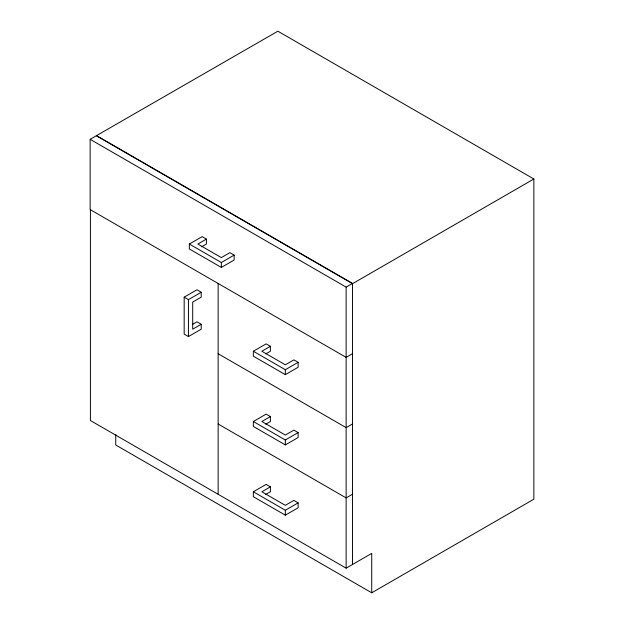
<?xml version="1.0" encoding="UTF-8"?>
<svg xmlns="http://www.w3.org/2000/svg" width="624" height="624" viewBox="0 0 624 624"><rect width="100%" height="100%" fill="white"/><g stroke="black" fill="none" stroke-linecap="round" stroke-linejoin="round"><path stroke-width="0.94" d="M352.529 353.675L346.133 357.373L90.145 209.578L90.145 139.316L96.548 135.619L352.529 283.413L352.529 564.47M96.548 135.619L277.867 31.2L533.855 178.994L533.855 499.2L371.732 592.8L115.744 445.006L115.744 434.437M206.404 239.101L197.863 244.031L221.341 257.587L229.874 252.658L234.14 255.115L234.14 260.044L221.341 267.431L189.337 248.96L189.337 244.031L202.137 236.644L206.404 239.101L206.404 244.031L201.747 246.722M189.337 244.031L221.341 262.509L234.14 255.115M184.174 297.164L196.973 289.77L201.232 292.235L201.232 297.157L192.699 302.086L192.699 329.191L201.232 324.262L201.232 329.183L188.44 336.578L184.174 334.113L184.174 297.164L188.44 299.629L201.232 292.235M192.309 324.488L196.973 321.805L201.232 324.262M90.145 139.316L346.133 287.11L352.529 283.413M533.855 178.994L352.529 283.678L96.548 135.884M270.395 346.32L261.862 351.25L285.332 364.798L293.873 359.869L298.132 362.333L298.132 367.255L285.332 374.65L253.336 356.171L253.336 351.25L266.136 343.855L270.395 346.32L270.395 351.242L265.738 353.933M253.336 351.25L285.332 369.72L298.132 362.333M270.395 416.582L261.862 421.512L285.332 435.068L293.873 430.139L298.132 432.596L298.132 437.525L285.332 444.912L253.336 426.442L253.336 421.512L266.136 414.125L270.395 416.582L270.395 421.512L265.738 424.195M253.336 421.512L285.332 439.982L298.132 432.596M352.529 423.946L346.133 427.635L218.143 353.738M270.395 486.845L261.862 491.774L285.332 505.331L293.873 500.401L298.132 502.858L298.132 507.788L285.332 515.174L253.336 496.704L253.336 491.774L266.136 484.388L270.395 486.845L270.395 491.774L265.738 494.465M253.336 491.774L285.332 510.253L298.132 502.858M352.529 494.208L346.133 497.905L218.143 424.008M90.41 209.734L90.41 420.529L346.133 568.168L371.732 553.387L371.732 592.8M346.133 287.11L346.133 568.168M285.332 369.72L285.332 374.65M285.332 439.982L285.332 444.912M285.332 510.253L285.332 515.174M221.341 262.509L221.341 267.431M218.143 283.475L218.143 494.27M188.44 299.629L188.44 336.578"/></g></svg>
